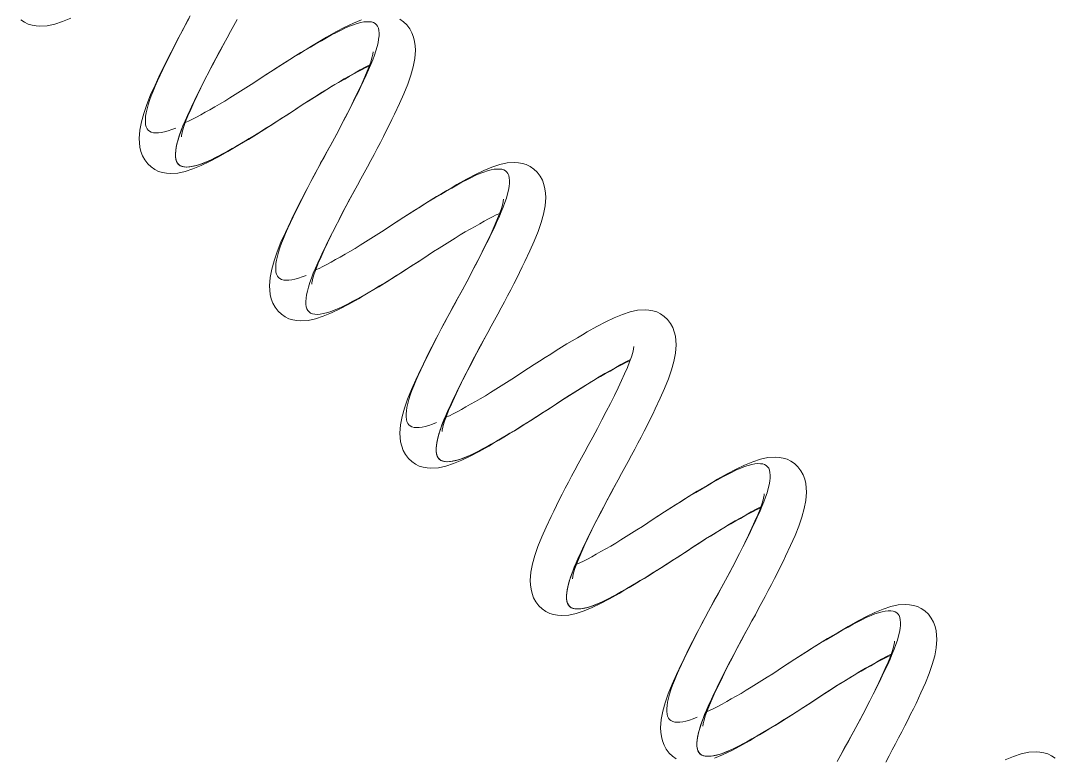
# Model space of a CAD drawing. Extents: x -345393 to -54719, y 203828 to 476815.
# Drawn here: x -321374.2 to -321302, y 229947.3 to 229998.8 of the extents above; entities that cross this region are included whole.
import ezdxf

# ---------------------------------------------------------------- set-up
doc = ezdxf.new("R2010")
doc.units = 0
doc.header["$LTSCALE"] = 1000
doc.header["$MEASUREMENT"] = 0
doc.layers.get('0').update_dxf_attribs({"color": 252, "linetype": 'CONTINUOUS'})
doc.layers.add('暖通-水-设备', color=3, linetype='CONTINUOUS', lineweight=20)

# ---------------------------------------------------------------- blocks, each defined once
blk = doc.blocks.new('A$C759C1080')
at = {"color": 95, "flags": 128}
for points in [[(1354.226, -611.17), (1353.66, -611.378), (1353.121, -611.537), (1352.596, -611.637), (1352.073, -611.666), (1351.809, -611.65), (1351.539, -611.607), (1351.266, -611.531), (1350.996, -611.415), (1350.737, -611.256)], [(1365.845, -611.237), (1365.614, -611.621), (1365.38, -612.005), (1365.145, -612.388)], [(1361.559, -618.052), (1361.28, -618.15), (1361.018, -618.23), (1360.774, -618.291), (1360.549, -618.333), (1360.343, -618.357), (1360.157, -618.361), (1359.992, -618.346), (1359.849, -618.312), (1359.727, -618.259), (1359.628, -618.187), (1359.551, -618.095), (1359.493, -617.981), (1359.454, -617.844), (1359.435, -617.687), (1359.435, -617.509), (1359.454, -617.31), (1359.493, -617.092), (1359.551, -616.856), (1359.628, -616.602), (1359.724, -616.33), (1359.839, -616.042), (1359.971, -615.739), (1360.121, -615.422), (1360.287, -615.091), (1360.465, -614.744), (1360.655, -614.383), (1360.855, -614.01), (1361.064, -613.625), (1361.283, -613.23), (1361.511, -612.827), (1361.746, -612.416), (1361.988, -612), (1362.236, -611.578), (1362.49, -611.154)], [(1369.693, -617.009), (1369.306, -617.238), (1368.917, -617.466), (1368.528, -617.692), (1368.14, -617.915), (1367.754, -618.134), (1367.373, -618.349), (1366.996, -618.558), (1366.624, -618.763), (1366.256, -618.962), (1365.896, -619.155), (1365.544, -619.342), (1365.201, -619.52), (1364.544, -619.853), (1363.917, -620.154), (1363.321, -620.411), (1362.755, -620.619), (1362.216, -620.779), (1361.691, -620.879), (1361.169, -620.908), (1360.905, -620.892), (1360.634, -620.849), (1360.36, -620.772), (1360.091, -620.657), (1359.833, -620.497), (1359.597, -620.294), (1359.398, -620.056), (1359.242, -619.795), (1359.129, -619.523), (1359.057, -619.25), (1359.018, -618.98), (1359.007, -618.715), (1359.047, -618.196), (1359.155, -617.675), (1359.318, -617.138), (1359.537, -616.573), (1359.804, -615.98), (1360.113, -615.357), (1360.456, -614.705), (1360.64, -614.365), (1360.832, -614.015), (1361.032, -613.657), (1361.238, -613.291), (1361.449, -612.92), (1361.666, -612.544), (1361.887, -612.165), (1362.112, -611.784), (1362.34, -611.402), (1362.572, -611.017)], [(1367.588, -614.871), (1367.975, -614.642), (1368.364, -614.414), (1368.753, -614.188), (1369.141, -613.965), (1369.526, -613.745), (1369.908, -613.531), (1370.284, -613.322), (1370.657, -613.117), (1371.024, -612.918), (1371.385, -612.724), (1371.737, -612.538), (1372.08, -612.36), (1372.737, -612.026), (1373.364, -611.726), (1373.96, -611.469), (1374.525, -611.261)], [(1377.19, -611.223), (1377.448, -611.383), (1377.684, -611.585), (1377.883, -611.823), (1378.039, -612.085), (1378.152, -612.357), (1378.224, -612.63), (1378.263, -612.9), (1378.274, -613.165), (1378.234, -613.684), (1378.126, -614.205), (1377.962, -614.742), (1377.744, -615.306), (1377.477, -615.9), (1377.168, -616.523), (1376.825, -617.175), (1376.641, -617.515), (1376.449, -617.865), (1376.249, -618.223), (1376.043, -618.589), (1375.831, -618.96), (1375.614, -619.336), (1375.393, -619.715), (1375.169, -620.096), (1374.941, -620.478), (1374.709, -620.862), (1374.475, -621.247), (1374.24, -621.63)], [(1370.655, -627.294), (1370.376, -627.392), (1370.114, -627.471), (1369.87, -627.533), (1369.644, -627.575), (1369.438, -627.598), (1369.253, -627.602), (1369.087, -627.587), (1368.944, -627.553), (1368.822, -627.5), (1368.724, -627.429), (1368.646, -627.337), (1368.588, -627.222), (1368.549, -627.086), (1368.53, -626.928), (1368.53, -626.75), (1368.55, -626.552), (1368.589, -626.334), (1368.647, -626.097), (1368.724, -625.843), (1368.82, -625.571), (1368.934, -625.284), (1369.067, -624.981), (1369.217, -624.664), (1369.383, -624.332), (1369.561, -623.985), (1369.75, -623.625), (1369.95, -623.251), (1370.16, -622.867), (1370.379, -622.472), (1370.606, -622.068), (1370.842, -621.658), (1371.084, -621.241), (1371.332, -620.82), (1371.585, -620.395), (1371.843, -619.969), (1372.104, -619.543), (1372.366, -619.116), (1372.625, -618.69), (1372.88, -618.265), (1373.13, -617.842), (1373.373, -617.424), (1373.61, -617.012), (1373.839, -616.607), (1374.061, -616.21), (1374.273, -615.823), (1374.475, -615.447), (1374.667, -615.083), (1374.847, -614.733), (1375.016, -614.398), (1375.171, -614.077), (1375.307, -613.771), (1375.426, -613.48), (1375.527, -613.204), (1375.608, -612.946), (1375.671, -612.705), (1375.714, -612.482), (1375.739, -612.279), (1375.744, -612.096), (1375.729, -611.933), (1375.695, -611.792), (1375.642, -611.672), (1375.569, -611.575), (1375.475, -611.498), (1375.359, -611.441), (1375.221, -611.402), (1375.061, -611.383), (1374.88, -611.382), (1374.679, -611.401), (1374.459, -611.439), (1374.219, -611.495), (1373.961, -611.571), (1373.686, -611.664), (1373.395, -611.776), (1373.088, -611.906), (1372.767, -612.053), (1372.431, -612.215), (1372.079, -612.389), (1371.714, -612.574), (1371.336, -612.769), (1370.947, -612.974), (1370.547, -613.188), (1370.14, -613.41), (1369.724, -613.639), (1369.303, -613.875), (1368.877, -614.117), (1368.449, -614.365), (1368.019, -614.616), (1367.588, -614.871)], [(1365.145, -612.388), (1364.879, -612.822), (1364.616, -613.255), (1364.358, -613.687), (1364.105, -614.116), (1363.859, -614.54), (1363.619, -614.958), (1363.388, -615.368), (1363.165, -615.77), (1362.952, -616.161), (1362.749, -616.54), (1362.557, -616.906), (1362.377, -617.258), (1362.21, -617.594), (1362.059, -617.914), (1361.926, -618.221), (1361.813, -618.511), (1361.718, -618.784), (1361.643, -619.04), (1361.588, -619.277), (1361.553, -619.494), (1361.537, -619.691), (1361.542, -619.867), (1361.567, -620.022), (1361.612, -620.154), (1361.677, -620.264), (1361.762, -620.351), (1361.871, -620.417), (1362.002, -620.465), (1362.156, -620.492), (1362.332, -620.5), (1362.53, -620.487), (1362.747, -620.456), (1362.985, -620.404), (1363.242, -620.333), (1363.517, -620.243), (1363.809, -620.134), (1364.117, -620.007), (1364.44, -619.861), (1364.778, -619.699), (1365.133, -619.525), (1365.502, -619.339), (1365.885, -619.142), (1366.279, -618.935), (1366.684, -618.719), (1367.098, -618.494), (1367.519, -618.261), (1367.947, -618.021), (1368.38, -617.776), (1368.817, -617.524), (1369.255, -617.268), (1369.693, -617.009)], [(1375.096, -614.087), (1374.768, -614.241), (1374.425, -614.408), (1374.066, -614.587), (1373.693, -614.777), (1373.307, -614.977), (1372.91, -615.187), (1372.504, -615.406), (1372.089, -615.633), (1371.667, -615.868), (1371.24, -616.108), (1370.809, -616.355), (1370.376, -616.606), (1369.942, -616.861), (1369.509, -617.118), (1369.075, -617.374), (1368.642, -617.625), (1368.21, -617.873), (1367.782, -618.114), (1367.359, -618.35), (1366.944, -618.578), (1366.536, -618.798), (1366.137, -619.01), (1365.75, -619.212), (1365.375, -619.403), (1365.013, -619.584), (1364.668, -619.753), (1364.338, -619.909), (1364.022, -620.047), (1363.721, -620.168), (1363.436, -620.271), (1363.169, -620.355), (1362.919, -620.42), (1362.688, -620.466), (1362.477, -620.492), (1362.286, -620.499), (1362.117, -620.487), (1361.969, -620.455), (1361.844, -620.404), (1361.742, -620.334), (1361.662, -620.243), (1361.602, -620.13), (1361.561, -619.995), (1361.54, -619.838), (1361.539, -619.659), (1361.557, -619.46), (1361.595, -619.241), (1361.653, -619.003), (1361.731, -618.746), (1361.827, -618.473), (1361.942, -618.183), (1362.075, -617.878), (1362.227, -617.558), (1362.394, -617.224), (1362.574, -616.875), (1362.765, -616.51), (1362.967, -616.133), (1363.179, -615.744), (1363.401, -615.345), (1363.631, -614.937), (1363.869, -614.522), (1364.114, -614.1), (1364.365, -613.675), (1364.621, -613.247), (1364.881, -612.817), (1365.145, -612.388)], [(1365.145, -612.388), (1364.815, -612.928), (1364.491, -613.467), (1364.177, -614), (1363.874, -614.523), (1363.586, -615.033), (1363.313, -615.529), (1363.056, -616.007), (1362.818, -616.462), (1362.6, -616.892), (1362.405, -617.291), (1362.246, -617.643), (1362.122, -617.957), (1362.033, -618.224), (1361.98, -618.431), (1361.966, -618.508), (1361.958, -618.566), (1361.955, -618.601), (1361.955, -618.614)], [(1372.136, -619.492), (1372.466, -618.952), (1372.789, -618.413), (1373.104, -617.88), (1373.406, -617.357), (1373.694, -616.847), (1373.968, -616.351), (1374.225, -615.873), (1374.463, -615.418), (1374.681, -614.988), (1374.876, -614.589), (1375.034, -614.237), (1375.158, -613.924), (1375.247, -613.657), (1375.301, -613.449), (1375.315, -613.372), (1375.323, -613.314), (1375.326, -613.278), (1375.326, -613.266)], [(1375.064, -614.167), (1374.824, -614.266), (1374.562, -614.384), (1374.278, -614.517), (1373.979, -614.661), (1373.667, -614.815), (1373.343, -614.978), (1373.009, -615.15), (1372.664, -615.331), (1372.31, -615.521), (1371.949, -615.717), (1371.581, -615.92), (1371.209, -616.128), (1370.834, -616.342), (1370.455, -616.561), (1370.074, -616.783), (1369.693, -617.009)], [(1362.217, -617.713), (1362.456, -617.614), (1362.719, -617.496), (1363.003, -617.363), (1363.302, -617.219), (1363.614, -617.065), (1363.938, -616.902), (1364.272, -616.73), (1364.616, -616.549), (1364.97, -616.359), (1365.332, -616.163), (1365.7, -615.96), (1366.071, -615.751), (1366.447, -615.538), (1366.826, -615.319), (1367.207, -615.096), (1367.588, -614.871)], [(1378.788, -626.251), (1378.401, -626.48), (1378.012, -626.708), (1377.623, -626.934), (1377.235, -627.157), (1376.85, -627.376), (1376.469, -627.59), (1376.092, -627.8), (1375.719, -628.005), (1375.352, -628.204), (1374.991, -628.397), (1374.639, -628.583), (1374.296, -628.762), (1373.639, -629.095), (1373.012, -629.395), (1372.416, -629.653), (1371.851, -629.861), (1371.311, -630.02), (1370.786, -630.121), (1370.264, -630.15), (1369.999, -630.133), (1369.729, -630.09), (1369.456, -630.014), (1369.187, -629.899), (1368.928, -629.739), (1368.692, -629.536), (1368.493, -629.298), (1368.338, -629.037), (1368.225, -628.765), (1368.152, -628.492), (1368.113, -628.222), (1368.102, -627.956), (1368.143, -627.438), (1368.25, -626.916), (1368.414, -626.38), (1368.632, -625.816), (1368.899, -625.222), (1369.208, -624.599), (1369.552, -623.946), (1369.735, -623.606), (1369.928, -623.257), (1370.127, -622.898), (1370.333, -622.533), (1370.545, -622.161), (1370.762, -621.785), (1370.983, -621.407), (1371.207, -621.026), (1371.435, -620.643), (1371.667, -620.259), (1371.901, -619.875), (1372.136, -619.492)], [(1376.684, -624.112), (1377.071, -623.883), (1377.459, -623.655), (1377.849, -623.429), (1378.236, -623.206), (1378.622, -622.987), (1379.003, -622.773), (1379.38, -622.563), (1379.753, -622.358), (1380.12, -622.159), (1380.48, -621.966), (1380.833, -621.78), (1381.176, -621.601), (1381.832, -621.268), (1382.459, -620.968), (1383.055, -620.71), (1383.621, -620.502), (1384.16, -620.342), (1384.684, -620.242), (1385.207, -620.213), (1385.472, -620.229), (1385.742, -620.272), (1386.016, -620.349), (1386.285, -620.465), (1386.543, -620.624), (1386.779, -620.827), (1386.978, -621.065), (1387.134, -621.327), (1387.247, -621.599), (1387.319, -621.872), (1387.358, -622.141), (1387.369, -622.407), (1387.329, -622.926), (1387.221, -623.447), (1387.058, -623.984), (1386.84, -624.548), (1386.573, -625.141), (1386.264, -625.764), (1385.92, -626.417), (1385.736, -626.757), (1385.544, -627.107), (1385.345, -627.465), (1385.139, -627.83), (1384.927, -628.202), (1384.71, -628.578), (1384.489, -628.957), (1384.264, -629.337), (1384.036, -629.72), (1383.805, -630.104), (1383.571, -630.489), (1383.336, -630.871)], [(1379.75, -636.535), (1379.471, -636.633), (1379.209, -636.713), (1378.965, -636.774), (1378.74, -636.817), (1378.534, -636.84), (1378.348, -636.844), (1378.183, -636.829), (1378.039, -636.795), (1377.918, -636.742), (1377.819, -636.67), (1377.741, -636.578), (1377.683, -636.464), (1377.645, -636.328), (1377.625, -636.17), (1377.626, -635.992), (1377.645, -635.794), (1377.684, -635.576), (1377.742, -635.339), (1377.819, -635.085), (1377.915, -634.813), (1378.03, -634.525), (1378.162, -634.223), (1378.312, -633.906), (1378.478, -633.574), (1378.656, -633.227), (1378.845, -632.867), (1379.045, -632.493), (1379.255, -632.108), (1379.474, -631.714), (1379.702, -631.31), (1379.937, -630.9), (1380.179, -630.483), (1380.427, -630.062), (1380.681, -629.637), (1380.938, -629.211), (1381.2, -628.785), (1381.462, -628.358), (1381.72, -627.932), (1381.975, -627.507), (1382.225, -627.084), (1382.468, -626.666), (1382.705, -626.254), (1382.935, -625.849), (1383.156, -625.452), (1383.368, -625.065), (1383.57, -624.689), (1383.762, -624.325), (1383.943, -623.975), (1384.112, -623.64), (1384.266, -623.319), (1384.403, -623.013), (1384.522, -622.722), (1384.622, -622.446), (1384.703, -622.188), (1384.766, -621.947), (1384.81, -621.724), (1384.834, -621.521), (1384.839, -621.338), (1384.824, -621.175), (1384.79, -621.034), (1384.737, -620.914), (1384.664, -620.816), (1384.571, -620.74), (1384.455, -620.682), (1384.316, -620.644), (1384.157, -620.624), (1383.976, -620.624), (1383.775, -620.643), (1383.554, -620.68), (1383.315, -620.737), (1383.057, -620.812), (1382.782, -620.906), (1382.49, -621.018), (1382.183, -621.148), (1381.862, -621.295), (1381.526, -621.457), (1381.175, -621.631), (1380.81, -621.816), (1380.432, -622.011), (1380.042, -622.216), (1379.643, -622.429), (1379.235, -622.651), (1378.82, -622.881), (1378.399, -623.117), (1377.973, -623.359), (1377.544, -623.606), (1377.114, -623.858), (1376.684, -624.112)], [(1374.24, -621.63), (1373.974, -622.063), (1373.711, -622.497), (1373.453, -622.929), (1373.201, -623.358), (1372.954, -623.782), (1372.715, -624.2), (1372.483, -624.61), (1372.26, -625.012), (1372.047, -625.403), (1371.844, -625.782), (1371.652, -626.148), (1371.472, -626.5), (1371.305, -626.835), (1371.154, -627.156), (1371.022, -627.463), (1370.908, -627.753), (1370.814, -628.026), (1370.739, -628.282), (1370.683, -628.519), (1370.648, -628.736), (1370.633, -628.933), (1370.638, -629.109), (1370.662, -629.264), (1370.707, -629.396), (1370.772, -629.506), (1370.858, -629.593), (1370.966, -629.659), (1371.098, -629.706), (1371.252, -629.734), (1371.428, -629.741), (1371.625, -629.729), (1371.843, -629.697), (1372.081, -629.646), (1372.338, -629.575), (1372.613, -629.485), (1372.905, -629.376), (1373.213, -629.248), (1373.536, -629.102), (1373.875, -628.941), (1374.229, -628.766), (1374.598, -628.58), (1374.98, -628.384), (1375.374, -628.177), (1375.779, -627.96), (1376.193, -627.735), (1376.615, -627.503), (1377.043, -627.263), (1377.476, -627.017), (1377.912, -626.766), (1378.35, -626.51), (1378.788, -626.251)], [(1374.24, -621.63), (1373.911, -622.169), (1373.587, -622.708), (1373.272, -623.242), (1372.97, -623.765), (1372.682, -624.274), (1372.408, -624.77), (1372.151, -625.248), (1371.913, -625.704), (1371.696, -626.133), (1371.502, -626.531), (1371.342, -626.886), (1371.217, -627.2), (1371.129, -627.465), (1371.075, -627.672), (1371.061, -627.75), (1371.053, -627.808), (1371.05, -627.843), (1371.05, -627.856)], [(1381.231, -628.733), (1381.561, -628.194), (1381.885, -627.655), (1382.199, -627.122), (1382.502, -626.599), (1382.79, -626.089), (1383.063, -625.593), (1383.32, -625.115), (1383.559, -624.659), (1383.776, -624.23), (1383.97, -623.832), (1384.13, -623.478), (1384.254, -623.164), (1384.343, -622.898), (1384.396, -622.691), (1384.411, -622.613), (1384.418, -622.556), (1384.421, -622.52), (1384.421, -622.507)], [(1384.159, -623.409), (1383.919, -623.508), (1383.657, -623.625), (1383.374, -623.758), (1383.075, -623.902), (1382.763, -624.056), (1382.439, -624.22), (1382.105, -624.392), (1381.76, -624.573), (1381.406, -624.762), (1381.045, -624.959), (1380.677, -625.161), (1380.305, -625.37), (1379.93, -625.583), (1379.551, -625.802), (1379.169, -626.025), (1378.788, -626.251)], [(1371.313, -626.954), (1371.552, -626.855), (1371.814, -626.738), (1372.097, -626.606), (1372.395, -626.461), (1372.708, -626.307), (1373.032, -626.144), (1373.366, -625.971), (1373.711, -625.79), (1374.065, -625.601), (1374.427, -625.405), (1374.794, -625.202), (1375.167, -624.993), (1375.542, -624.78), (1375.921, -624.561), (1376.302, -624.338), (1376.684, -624.112)], [(1387.883, -635.492), (1387.496, -635.721), (1387.108, -635.949), (1386.719, -636.175), (1386.331, -636.398), (1385.945, -636.618), (1385.564, -636.832), (1385.187, -637.041), (1384.815, -637.246), (1384.447, -637.446), (1384.087, -637.639), (1383.734, -637.825), (1383.392, -638.003), (1382.734, -638.337), (1382.108, -638.637), (1381.512, -638.895), (1380.946, -639.103), (1380.407, -639.262), (1379.882, -639.363), (1379.359, -639.391), (1379.095, -639.375), (1378.824, -639.332), (1378.551, -639.256), (1378.282, -639.14), (1378.024, -638.981), (1377.788, -638.778), (1377.589, -638.54), (1377.433, -638.279), (1377.32, -638.006), (1377.248, -637.733), (1377.209, -637.463), (1377.198, -637.198), (1377.238, -636.679), (1377.346, -636.158), (1377.509, -635.621), (1377.727, -635.057), (1377.994, -634.463), (1378.303, -633.841), (1378.647, -633.188), (1378.831, -632.848), (1379.023, -632.498), (1379.222, -632.14), (1379.428, -631.774), (1379.64, -631.403), (1379.857, -631.027), (1380.078, -630.648), (1380.303, -630.268), (1380.531, -629.885), (1380.762, -629.501), (1380.996, -629.116), (1381.231, -628.733)], [(1385.779, -633.354), (1386.166, -633.125), (1386.555, -632.897), (1386.944, -632.671), (1387.332, -632.448), (1387.717, -632.229), (1388.099, -632.014), (1388.475, -631.805), (1388.848, -631.6), (1389.215, -631.401), (1389.576, -631.208), (1389.928, -631.021), (1390.271, -630.843), (1390.928, -630.509), (1391.555, -630.209), (1392.151, -629.952), (1392.716, -629.744), (1393.255, -629.584), (1393.78, -629.484), (1394.303, -629.455), (1394.567, -629.471), (1394.838, -629.514), (1395.111, -629.591), (1395.381, -629.707), (1395.639, -629.866), (1395.875, -630.069), (1396.074, -630.307), (1396.23, -630.568), (1396.342, -630.84), (1396.415, -631.113), (1396.453, -631.383), (1396.465, -631.648), (1396.424, -632.167), (1396.317, -632.689), (1396.153, -633.225), (1395.935, -633.789), (1395.668, -634.383), (1395.359, -635.006), (1395.015, -635.658), (1394.832, -635.998), (1394.64, -636.348), (1394.44, -636.706), (1394.234, -637.072), (1394.022, -637.443), (1393.805, -637.819), (1393.584, -638.198), (1393.36, -638.579), (1393.132, -638.962), (1392.9, -639.346), (1392.666, -639.73), (1392.431, -640.113)], [(1383.336, -630.871), (1383.069, -631.305), (1382.807, -631.739), (1382.549, -632.17), (1382.296, -632.599), (1382.049, -633.024), (1381.81, -633.442), (1381.579, -633.852), (1381.356, -634.253), (1381.143, -634.644), (1380.94, -635.024), (1380.748, -635.39), (1380.568, -635.741), (1380.4, -636.077), (1380.25, -636.398), (1380.117, -636.704), (1380.003, -636.995), (1379.909, -637.268), (1379.834, -637.524), (1379.779, -637.76), (1379.743, -637.978), (1379.728, -638.175), (1379.733, -638.351), (1379.758, -638.506), (1379.803, -638.638), (1379.868, -638.747), (1379.953, -638.834), (1380.061, -638.901), (1380.193, -638.948), (1380.347, -638.975), (1380.523, -638.983), (1380.721, -638.971), (1380.938, -638.939), (1381.176, -638.887), (1381.433, -638.817), (1381.708, -638.727), (1382, -638.618), (1382.308, -638.49), (1382.632, -638.344), (1382.97, -638.182), (1383.324, -638.008), (1383.693, -637.822), (1384.076, -637.625), (1384.47, -637.418), (1384.875, -637.202), (1385.289, -636.977), (1385.711, -636.744), (1386.139, -636.505), (1386.572, -636.258), (1387.008, -636.007), (1387.446, -635.752), (1387.883, -635.492)], [(1393.287, -632.571), (1392.959, -632.724), (1392.615, -632.891), (1392.257, -633.07), (1391.884, -633.26), (1391.498, -633.46), (1391.101, -633.67), (1390.695, -633.889), (1390.28, -634.116), (1389.858, -634.351), (1389.431, -634.592), (1389, -634.838), (1388.567, -635.089), (1388.133, -635.344), (1387.7, -635.601), (1387.266, -635.857), (1386.833, -636.108), (1386.401, -636.356), (1385.973, -636.598), (1385.551, -636.833), (1385.135, -637.061), (1384.727, -637.281), (1384.328, -637.493), (1383.941, -637.695), (1383.566, -637.886), (1383.205, -638.067), (1382.859, -638.236), (1382.529, -638.392), (1382.214, -638.53), (1381.912, -638.652), (1381.627, -638.754), (1381.36, -638.838), (1381.11, -638.903), (1380.879, -638.949), (1380.668, -638.976), (1380.477, -638.983), (1380.308, -638.97), (1380.16, -638.939), (1380.035, -638.887), (1379.933, -638.817), (1379.853, -638.727), (1379.792, -638.614), (1379.752, -638.478), (1379.731, -638.321), (1379.729, -638.143), (1379.748, -637.943), (1379.786, -637.724), (1379.844, -637.486), (1379.921, -637.23), (1380.018, -636.956), (1380.133, -636.666), (1380.266, -636.361), (1380.418, -636.042), (1380.585, -635.708), (1380.764, -635.358), (1380.955, -634.994), (1381.158, -634.617), (1381.37, -634.228), (1381.592, -633.829), (1381.822, -633.421), (1382.06, -633.005), (1382.305, -632.584), (1382.556, -632.159), (1382.812, -631.73), (1383.072, -631.301), (1383.336, -630.871)], [(1383.336, -630.871), (1383.006, -631.411), (1382.682, -631.95), (1382.367, -632.484), (1382.065, -633.007), (1381.777, -633.517), (1381.503, -634.013), (1381.246, -634.491), (1381.008, -634.947), (1380.79, -635.376), (1380.596, -635.775), (1380.437, -636.127), (1380.313, -636.441), (1380.224, -636.708), (1380.171, -636.915), (1380.156, -636.992), (1380.148, -637.049), (1380.146, -637.085), (1380.146, -637.097)], [(1390.327, -637.975), (1390.657, -637.435), (1390.98, -636.896), (1391.295, -636.363), (1391.598, -635.839), (1391.886, -635.33), (1392.159, -634.834), (1392.416, -634.356), (1392.654, -633.9), (1392.872, -633.47), (1393.066, -633.072), (1393.226, -632.719), (1393.35, -632.405), (1393.439, -632.139), (1393.492, -631.932), (1393.506, -631.854), (1393.514, -631.797), (1393.517, -631.761), (1393.517, -631.749)], [(1393.254, -632.65), (1393.015, -632.75), (1392.753, -632.867), (1392.468, -633), (1392.169, -633.144), (1391.857, -633.298), (1391.534, -633.461), (1391.2, -633.633), (1390.855, -633.815), (1390.501, -634.004), (1390.14, -634.2), (1389.772, -634.403), (1389.4, -634.612), (1389.024, -634.825), (1388.646, -635.044), (1388.265, -635.267), (1387.883, -635.492)], [(1380.408, -636.196), (1380.647, -636.097), (1380.91, -635.979), (1381.194, -635.846), (1381.493, -635.702), (1381.805, -635.548), (1382.128, -635.385), (1382.462, -635.213), (1382.807, -635.032), (1383.161, -634.842), (1383.523, -634.646), (1383.89, -634.443), (1384.262, -634.235), (1384.638, -634.021), (1385.017, -633.802), (1385.398, -633.58), (1385.779, -633.354)], [(1396.979, -644.734), (1396.592, -644.963), (1396.203, -645.191), (1395.814, -645.417), (1395.426, -645.64), (1395.04, -645.859), (1394.659, -646.074), (1394.282, -646.283), (1393.91, -646.488), (1393.542, -646.687), (1393.182, -646.88), (1392.83, -647.067), (1392.487, -647.245), (1391.83, -647.579), (1391.203, -647.879), (1390.607, -648.136), (1390.041, -648.344), (1389.502, -648.504), (1388.978, -648.605), (1388.455, -648.634), (1388.19, -648.617), (1387.92, -648.574), (1387.647, -648.497), (1387.377, -648.382), (1387.119, -648.222), (1386.883, -648.019), (1386.684, -647.781), (1386.528, -647.52), (1386.415, -647.248), (1386.343, -646.975), (1386.304, -646.705), (1386.293, -646.439), (1386.334, -645.921), (1386.441, -645.399), (1386.605, -644.863), (1386.822, -644.299), (1387.089, -643.706), (1387.399, -643.082), (1387.743, -642.429), (1387.926, -642.089), (1388.118, -641.74), (1388.318, -641.382), (1388.524, -641.016), (1388.736, -640.645), (1388.952, -640.269), (1389.174, -639.89), (1389.398, -639.509), (1389.626, -639.126), (1389.858, -638.742), (1390.092, -638.358), (1390.327, -637.975)], [(1394.874, -642.596), (1395.261, -642.367), (1395.65, -642.139), (1396.039, -641.913), (1396.427, -641.69), (1396.812, -641.471), (1397.193, -641.256), (1397.57, -641.047), (1397.943, -640.842), (1398.311, -640.642), (1398.671, -640.449), (1399.023, -640.263), (1399.366, -640.085), (1400.023, -639.751), (1400.65, -639.451), (1401.246, -639.193), (1401.811, -638.985), (1402.35, -638.826), (1402.875, -638.726), (1403.398, -638.697), (1403.662, -638.713), (1403.933, -638.756), (1404.206, -638.832), (1404.476, -638.948), (1404.734, -639.107), (1404.97, -639.31), (1405.169, -639.548), (1405.325, -639.809), (1405.438, -640.082), (1405.51, -640.355), (1405.549, -640.625), (1405.56, -640.89), (1405.52, -641.409), (1405.412, -641.93), (1405.249, -642.467), (1405.03, -643.031), (1404.763, -643.624), (1404.454, -644.247), (1404.111, -644.9), (1403.927, -645.24), (1403.735, -645.59), (1403.535, -645.948), (1403.329, -646.314), (1403.117, -646.685), (1402.901, -647.061), (1402.68, -647.44), (1402.455, -647.82), (1402.227, -648.203), (1401.996, -648.587), (1401.762, -648.972), (1401.526, -649.355)], [(1397.941, -655.018), (1397.662, -655.117), (1397.4, -655.196), (1397.156, -655.258), (1396.93, -655.3), (1396.724, -655.323), (1396.539, -655.327), (1396.374, -655.313), (1396.23, -655.279), (1396.109, -655.226), (1396.01, -655.154), (1395.932, -655.062), (1395.874, -654.947), (1395.836, -654.811), (1395.816, -654.653), (1395.816, -654.475), (1395.836, -654.277), (1395.875, -654.059), (1395.933, -653.823), (1396.01, -653.568), (1396.106, -653.297), (1396.22, -653.009), (1396.353, -652.706), (1396.503, -652.388), (1396.669, -652.057), (1396.847, -651.71), (1397.036, -651.35), (1397.236, -650.976), (1397.446, -650.592), (1397.665, -650.197), (1397.892, -649.794), (1398.128, -649.383), (1398.37, -648.966), (1398.618, -648.545), (1398.871, -648.12), (1399.129, -647.694), (1399.391, -647.268), (1399.653, -646.841), (1399.911, -646.415), (1400.166, -645.99), (1400.416, -645.568), (1400.659, -645.15), (1400.896, -644.737), (1401.125, -644.332), (1401.346, -643.935), (1401.559, -643.548), (1401.761, -643.172), (1401.953, -642.808), (1402.133, -642.458), (1402.302, -642.123), (1402.457, -641.802), (1402.594, -641.496), (1402.713, -641.204), (1402.813, -640.929), (1402.895, -640.67), (1402.957, -640.429), (1403.001, -640.207), (1403.025, -640.004), (1403.03, -639.821), (1403.015, -639.658), (1402.981, -639.517), (1402.928, -639.397), (1402.855, -639.3), (1402.762, -639.223), (1402.645, -639.166), (1402.507, -639.127), (1402.348, -639.108), (1402.167, -639.107), (1401.966, -639.126), (1401.745, -639.164), (1401.505, -639.22), (1401.248, -639.295), (1400.973, -639.389), (1400.681, -639.501), (1400.374, -639.631), (1400.053, -639.778), (1399.717, -639.94), (1399.366, -640.114), (1399.001, -640.299), (1398.623, -640.494), (1398.233, -640.699), (1397.834, -640.913), (1397.426, -641.134), (1397.011, -641.364), (1396.59, -641.6), (1396.164, -641.842), (1395.735, -642.09), (1395.305, -642.341), (1394.874, -642.596)], [(1392.431, -640.113), (1392.165, -640.547), (1391.902, -640.98), (1391.644, -641.412), (1391.391, -641.841), (1391.145, -642.265), (1390.905, -642.683), (1390.674, -643.094), (1390.451, -643.495), (1390.238, -643.886), (1390.035, -644.266), (1389.843, -644.632), (1389.663, -644.983), (1389.496, -645.319), (1389.345, -645.64), (1389.212, -645.946), (1389.099, -646.237), (1389.004, -646.51), (1388.929, -646.766), (1388.874, -647.002), (1388.839, -647.22), (1388.824, -647.417), (1388.828, -647.593), (1388.853, -647.747), (1388.898, -647.88), (1388.963, -647.989), (1389.049, -648.076), (1389.157, -648.142), (1389.288, -648.19), (1389.442, -648.217), (1389.618, -648.224), (1389.816, -648.212), (1390.034, -648.181), (1390.271, -648.129), (1390.528, -648.058), (1390.803, -647.968), (1391.095, -647.859), (1391.403, -647.732), (1391.727, -647.586), (1392.065, -647.424), (1392.42, -647.249), (1392.789, -647.063), (1393.171, -646.867), (1393.565, -646.66), (1393.97, -646.443), (1394.384, -646.219), (1394.806, -645.986), (1395.234, -645.746), (1395.667, -645.5), (1396.103, -645.249), (1396.541, -644.993), (1396.979, -644.734)], [(1402.382, -641.812), (1402.054, -641.966), (1401.711, -642.133), (1401.352, -642.312), (1400.979, -642.502), (1400.593, -642.702), (1400.197, -642.912), (1399.79, -643.131), (1399.375, -643.358), (1398.953, -643.592), (1398.526, -643.833), (1398.095, -644.08), (1397.662, -644.331), (1397.228, -644.586), (1396.795, -644.843), (1396.361, -645.099), (1395.928, -645.35), (1395.496, -645.598), (1395.068, -645.839), (1394.646, -646.075), (1394.23, -646.303), (1393.822, -646.523), (1393.423, -646.735), (1393.036, -646.937), (1392.661, -647.128), (1392.3, -647.309), (1391.954, -647.478), (1391.624, -647.633), (1391.308, -647.772), (1391.007, -647.893), (1390.722, -647.996), (1390.455, -648.08), (1390.205, -648.145), (1389.974, -648.191), (1389.763, -648.217), (1389.572, -648.224), (1389.403, -648.212), (1389.256, -648.18), (1389.131, -648.129), (1389.028, -648.059), (1388.948, -647.968), (1388.888, -647.856), (1388.847, -647.72), (1388.826, -647.563), (1388.825, -647.384), (1388.843, -647.185), (1388.881, -646.966), (1388.939, -646.728), (1389.017, -646.472), (1389.113, -646.198), (1389.228, -645.908), (1389.361, -645.603), (1389.513, -645.283), (1389.68, -644.949), (1389.86, -644.6), (1390.051, -644.236), (1390.253, -643.859), (1390.465, -643.47), (1390.687, -643.071), (1390.917, -642.663), (1391.155, -642.247), (1391.4, -641.826), (1391.651, -641.4), (1391.907, -640.972), (1392.168, -640.542), (1392.431, -640.113)], [(1392.431, -640.113), (1392.101, -640.653), (1391.777, -641.192), (1391.463, -641.725), (1391.161, -642.248), (1390.873, -642.757), (1390.599, -643.254), (1390.342, -643.732), (1390.104, -644.187), (1389.886, -644.617), (1389.692, -645.016), (1389.532, -645.37), (1389.408, -645.684), (1389.319, -645.949), (1389.266, -646.156), (1389.252, -646.234), (1389.244, -646.291), (1389.241, -646.327), (1389.241, -646.339)], [(1399.422, -647.217), (1399.752, -646.677), (1400.076, -646.138), (1400.391, -645.604), (1400.693, -645.081), (1400.981, -644.571), (1401.255, -644.075), (1401.512, -643.597), (1401.75, -643.142), (1401.967, -642.712), (1402.162, -642.314), (1402.321, -641.96), (1402.445, -641.646), (1402.534, -641.38), (1402.587, -641.173), (1402.602, -641.096), (1402.609, -641.039), (1402.612, -641.003), (1402.612, -640.991)], [(1402.35, -641.892), (1402.11, -641.991), (1401.849, -642.108), (1401.566, -642.24), (1401.267, -642.385), (1400.955, -642.539), (1400.63, -642.703), (1400.296, -642.875), (1399.951, -643.056), (1399.597, -643.245), (1399.236, -643.442), (1398.868, -643.645), (1398.496, -643.853), (1398.121, -644.067), (1397.741, -644.286), (1397.36, -644.508), (1396.979, -644.734)], [(1389.503, -645.438), (1389.743, -645.338), (1390.005, -645.221), (1390.288, -645.089), (1390.586, -644.945), (1390.899, -644.791), (1391.223, -644.627), (1391.557, -644.455), (1391.902, -644.274), (1392.256, -644.085), (1392.617, -643.888), (1392.985, -643.685), (1393.357, -643.477), (1393.733, -643.263), (1394.112, -643.044), (1394.493, -642.821), (1394.874, -642.596)], [(1406.074, -653.976), (1405.687, -654.205), (1405.298, -654.433), (1404.909, -654.659), (1404.521, -654.882), (1404.136, -655.101), (1403.755, -655.315), (1403.378, -655.525), (1403.005, -655.73), (1402.638, -655.929), (1402.278, -656.122), (1401.925, -656.308), (1401.582, -656.487), (1400.925, -656.82), (1400.299, -657.12), (1399.703, -657.378), (1399.137, -657.586)], [(1396.472, -657.623), (1396.214, -657.464), (1395.979, -657.261), (1395.779, -657.023), (1395.624, -656.761), (1395.511, -656.489), (1395.439, -656.217), (1395.4, -655.947), (1395.389, -655.682), (1395.429, -655.162), (1395.536, -654.641), (1395.7, -654.105), (1395.918, -653.54), (1396.185, -652.947), (1396.494, -652.324), (1396.838, -651.671), (1397.022, -651.331), (1397.214, -650.982), (1397.413, -650.623), (1397.619, -650.258), (1397.831, -649.886), (1398.048, -649.51), (1398.269, -649.131), (1398.493, -648.751), (1398.722, -648.368), (1398.953, -647.984), (1399.187, -647.6), (1399.422, -647.217)], [(1403.97, -651.837), (1404.357, -651.608), (1404.745, -651.38), (1405.135, -651.154), (1405.523, -650.931), (1405.908, -650.712), (1406.289, -650.498), (1406.666, -650.288), (1407.039, -650.083), (1407.406, -649.884), (1407.766, -649.691), (1408.119, -649.505), (1408.462, -649.326), (1409.119, -648.993), (1409.745, -648.693), (1410.342, -648.435), (1410.907, -648.227), (1411.446, -648.068), (1411.971, -647.967), (1412.494, -647.938), (1412.758, -647.954), (1413.029, -647.997), (1413.302, -648.074), (1413.571, -648.19), (1413.83, -648.349), (1414.066, -648.552), (1414.265, -648.79), (1414.42, -649.051), (1414.533, -649.323), (1414.605, -649.596), (1414.644, -649.866), (1414.655, -650.132), (1414.615, -650.651), (1414.508, -651.172), (1414.344, -651.709), (1414.126, -652.273), (1413.859, -652.866), (1413.55, -653.489), (1413.206, -654.142), (1413.022, -654.482), (1412.83, -654.831), (1412.631, -655.189), (1412.425, -655.555), (1412.213, -655.927), (1411.996, -656.303), (1411.775, -656.682), (1411.55, -657.062), (1411.322, -657.445), (1411.091, -657.829)], [(1407.713, -657.787), (1407.966, -657.363), (1408.224, -656.936), (1408.486, -656.51), (1408.748, -656.084), (1409.006, -655.657), (1409.261, -655.232), (1409.51, -654.81), (1409.754, -654.392), (1409.991, -653.98), (1410.22, -653.575), (1410.442, -653.178), (1410.654, -652.79), (1410.856, -652.414), (1411.048, -652.05), (1411.229, -651.7), (1411.398, -651.365), (1411.552, -651.044), (1411.689, -650.738), (1411.808, -650.446), (1411.908, -650.171), (1411.99, -649.912), (1412.053, -649.671), (1412.096, -649.449), (1412.12, -649.246), (1412.125, -649.063), (1412.111, -648.9), (1412.077, -648.758), (1412.023, -648.639), (1411.951, -648.542), (1411.857, -648.465), (1411.741, -648.407), (1411.602, -648.369), (1411.443, -648.349), (1411.262, -648.349), (1411.061, -648.368), (1410.84, -648.405), (1410.6, -648.462), (1410.342, -648.537), (1410.067, -648.631), (1409.776, -648.743), (1409.47, -648.873), (1409.148, -649.02), (1408.812, -649.182), (1408.461, -649.356), (1408.096, -649.54), (1407.718, -649.736), (1407.329, -649.94), (1406.93, -650.154), (1406.522, -650.376), (1406.107, -650.605), (1405.685, -650.842), (1405.26, -651.084), (1404.831, -651.331), (1404.4, -651.583), (1403.97, -651.837)], [(1401.526, -649.355), (1401.26, -649.788), (1400.998, -650.222), (1400.739, -650.654), (1400.486, -651.083), (1400.24, -651.507), (1400.001, -651.925), (1399.769, -652.335), (1399.547, -652.737), (1399.333, -653.128), (1399.13, -653.507), (1398.939, -653.873), (1398.759, -654.224), (1398.591, -654.56), (1398.44, -654.881), (1398.308, -655.188), (1398.194, -655.478), (1398.1, -655.752), (1398.025, -656.007), (1397.97, -656.244), (1397.934, -656.461), (1397.919, -656.658), (1397.924, -656.834), (1397.949, -656.989), (1397.994, -657.121), (1398.059, -657.231), (1398.144, -657.318), (1398.252, -657.384), (1398.384, -657.431), (1398.538, -657.459), (1398.714, -657.466), (1398.912, -657.454), (1399.129, -657.422), (1399.367, -657.371), (1399.624, -657.3), (1399.899, -657.21), (1400.191, -657.101), (1400.499, -656.973), (1400.822, -656.827), (1401.161, -656.665), (1401.515, -656.491), (1401.884, -656.305), (1402.267, -656.108), (1402.661, -655.901), (1403.066, -655.685), (1403.48, -655.46), (1403.902, -655.227), (1404.33, -654.988), (1404.763, -654.742), (1405.199, -654.49), (1405.636, -654.235), (1406.074, -653.976)], [(1411.477, -651.054), (1411.15, -651.207), (1410.806, -651.374), (1410.448, -651.553), (1410.075, -651.743), (1409.689, -651.943), (1409.293, -652.153), (1408.886, -652.372), (1408.471, -652.599), (1408.049, -652.834), (1407.622, -653.075), (1407.191, -653.321), (1406.758, -653.572), (1406.324, -653.827), (1405.891, -654.085), (1405.457, -654.34), (1405.024, -654.592), (1404.592, -654.839), (1404.165, -655.081), (1403.742, -655.316), (1403.326, -655.544), (1402.918, -655.765), (1402.519, -655.976), (1402.132, -656.178), (1401.757, -656.37), (1401.396, -656.55), (1401.05, -656.719), (1400.72, -656.875), (1400.404, -657.014), (1400.103, -657.135), (1399.818, -657.237), (1399.551, -657.321), (1399.301, -657.387), (1399.07, -657.432), (1398.859, -657.459), (1398.668, -657.466), (1398.499, -657.454), (1398.351, -657.422), (1398.226, -657.371), (1398.124, -657.301), (1398.044, -657.21), (1397.983, -657.097), (1397.942, -656.962), (1397.921, -656.805), (1397.92, -656.626), (1397.939, -656.427), (1397.977, -656.208), (1398.035, -655.97), (1398.112, -655.714), (1398.208, -655.44), (1398.323, -655.15), (1398.457, -654.844), (1398.609, -654.525), (1398.776, -654.191), (1398.955, -653.841), (1399.146, -653.477), (1399.348, -653.1), (1399.561, -652.711), (1399.782, -652.312), (1400.012, -651.904), (1400.25, -651.489), (1400.495, -651.068), (1400.747, -650.642), (1401.003, -650.214), (1401.263, -649.784), (1401.526, -649.355)], [(1401.526, -649.355), (1401.197, -649.894), (1400.873, -650.433), (1400.558, -650.966), (1400.256, -651.49), (1399.968, -651.999), (1399.695, -652.495), (1399.437, -652.973), (1399.199, -653.429), (1398.982, -653.858), (1398.787, -654.257), (1398.628, -654.61), (1398.504, -654.923), (1398.415, -655.19), (1398.362, -655.397), (1398.347, -655.475), (1398.339, -655.532), (1398.337, -655.568), (1398.336, -655.581)], [(1408.518, -656.458), (1408.847, -655.919), (1409.171, -655.38), (1409.486, -654.846), (1409.788, -654.323), (1410.076, -653.813), (1410.35, -653.317), (1410.607, -652.839), (1410.845, -652.383), (1411.063, -651.953), (1411.258, -651.554), (1411.416, -651.203), (1411.54, -650.889), (1411.629, -650.622), (1411.683, -650.415), (1411.697, -650.338), (1411.705, -650.28), (1411.707, -650.245), (1411.708, -650.232)], [(1411.445, -651.133), (1411.206, -651.233), (1410.944, -651.35), (1410.661, -651.483), (1410.362, -651.627), (1410.049, -651.781), (1409.725, -651.945), (1409.391, -652.117), (1409.046, -652.298), (1408.692, -652.487), (1408.331, -652.684), (1407.963, -652.886), (1407.592, -653.095), (1407.216, -653.308), (1406.837, -653.527), (1406.456, -653.75), (1406.074, -653.976)], [(1398.599, -654.679), (1398.838, -654.58), (1399.101, -654.463), (1399.385, -654.33), (1399.684, -654.186), (1399.996, -654.032), (1400.319, -653.868), (1400.653, -653.696), (1400.998, -653.515), (1401.352, -653.326), (1401.714, -653.129), (1402.081, -652.926), (1402.453, -652.718), (1402.828, -652.504), (1403.207, -652.286), (1403.588, -652.063), (1403.97, -651.837)], [(1407.817, -657.609), (1408.049, -657.225), (1408.282, -656.841), (1408.518, -656.458)], [(1419.437, -657.677), (1420.002, -657.469), (1420.542, -657.309), (1421.067, -657.209), (1421.589, -657.18), (1421.854, -657.196), (1422.124, -657.239), (1422.397, -657.316), (1422.667, -657.431), (1422.925, -657.591)]]:
    blk.add_lwpolyline(points, dxfattribs=at)
blk = doc.blocks.new('PSRHH3602-LM1')
at = {"color": 95}
blk.add_blockref('A$C759C1080', (-2301.889, 2072.83), dxfattribs=at)

msp = doc.modelspace()

# ---------------------------------------------------------------- block references
at = {"layer": '暖通-水-设备', "yscale": 1.112820512818871}
msp.add_blockref('PSRHH3602-LM1', (-320423.07647, 228372.36292), dxfattribs=at)

doc.saveas('drawing.dxf')
